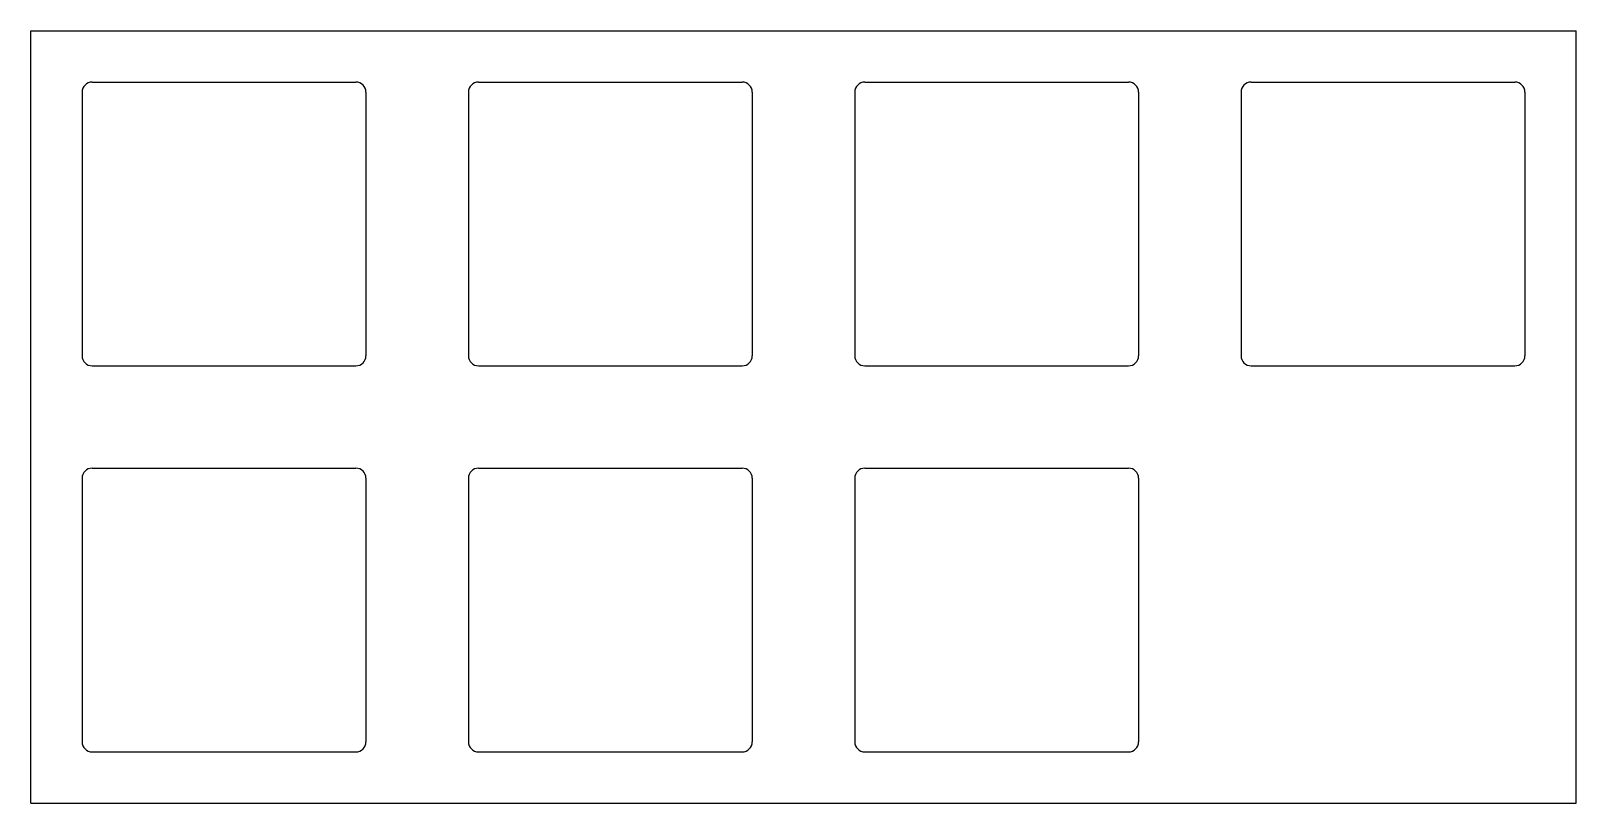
# Model space of a CAD drawing. Header units: millimetres. Extents: x 0 to 76.2, y -38.1 to 0.
import ezdxf

# ---------------------------------------------------------------- set-up
doc = ezdxf.new("R2010")
doc.units = ezdxf.units.MM

msp = doc.modelspace()

# ---------------------------------------------------------------- linework, layer by layer
for p, q in [((0, 0), (76.2, 0)), ((0, -38.1), (0, 0)), ((76.2, -38.1), (76.2, 0)), ((2.525, -3.025), (2.525, -16.025)), ((3.025, -2.525), (16.025, -2.525)), ((16.525, -3.025), (16.525, -16.025)), ((21.575, -3.025), (21.575, -16.025)), ((22.075, -2.525), (35.075, -2.525)), ((35.575, -3.025), (35.575, -16.025)), ((40.625, -3.025), (40.625, -16.025)), ((41.125, -2.525), (54.125, -2.525)), ((54.625, -3.025), (54.625, -16.025)), ((59.675, -3.025), (59.675, -16.025)), ((60.175, -2.525), (73.175, -2.525)), ((73.675, -3.025), (73.675, -16.025)), ((3.025, -16.525), (16.025, -16.525)), ((22.075, -16.525), (35.075, -16.525)), ((41.125, -16.525), (54.125, -16.525)), ((60.175, -16.525), (73.175, -16.525)), ((2.525, -22.075), (2.525, -35.075)), ((3.025, -21.575), (16.025, -21.575)), ((16.525, -22.075), (16.525, -35.075)), ((21.575, -22.075), (21.575, -35.075)), ((22.075, -21.575), (35.075, -21.575)), ((35.575, -22.075), (35.575, -35.075)), ((40.625, -22.075), (40.625, -35.075)), ((41.125, -21.575), (54.125, -21.575)), ((54.625, -22.075), (54.625, -35.075)), ((3.025, -35.575), (16.025, -35.575)), ((22.075, -35.575), (35.075, -35.575)), ((41.125, -35.575), (54.125, -35.575)), ((0, -38.1), (76.2, -38.1))]:
    msp.add_line(p, q)
for centre, start, end in [((3.025, -3.025), 90, 180), ((16.025, -3.025), 0, 90), ((22.075, -3.025), 90, 180), ((35.075, -3.025), 0, 90), ((41.125, -3.025), 90, 180), ((54.125, -3.025), 0, 90), ((60.175, -3.025), 90, 180), ((73.175, -3.025), 0, 90), ((3.025, -16.025), 180, 270), ((16.025, -16.025), 270, 0), ((22.075, -16.025), 180, 270), ((35.075, -16.025), 270, 0), ((41.125, -16.025), 180, 270), ((54.125, -16.025), 270, 0), ((60.175, -16.025), 180, 270), ((73.175, -16.025), 270, 0), ((3.025, -22.075), 90, 180), ((16.025, -22.075), 0, 90), ((22.075, -22.075), 90, 180), ((35.075, -22.075), 0, 90), ((41.125, -22.075), 90, 180), ((54.125, -22.075), 0, 90), ((3.025, -35.075), 180, 270), ((16.025, -35.075), 270, 0), ((22.075, -35.075), 180, 270), ((35.075, -35.075), 270, 0), ((41.125, -35.075), 180, 270), ((54.125, -35.075), 270, 0)]:
    msp.add_arc(centre, 0.5, start, end)

doc.saveas('drawing.dxf')
